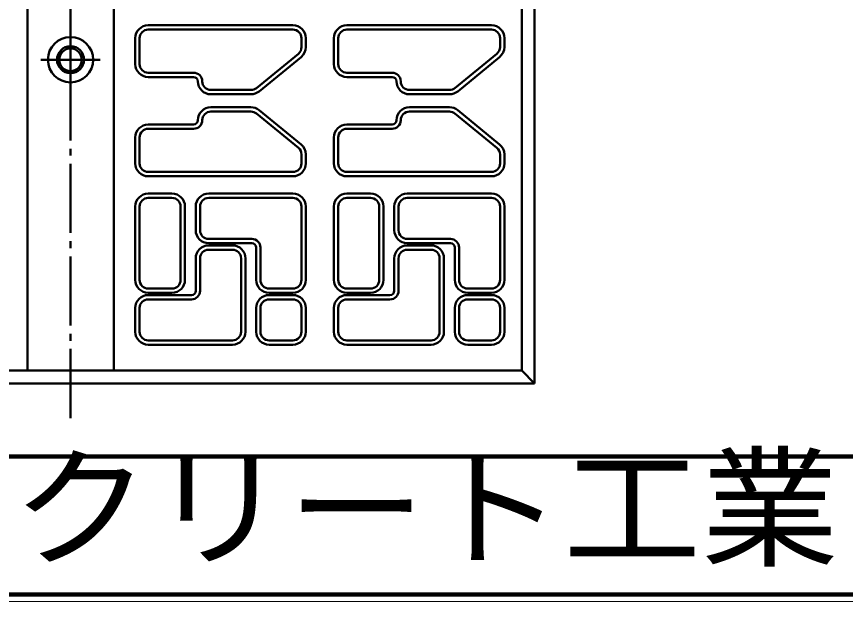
# Model space of a CAD drawing. Units: millimetres, scale not verified. Extents: x 100 to 4105, y 100 to 2870.
# Drawn here: x 717 to 1317, y 100 to 523 of the extents above; entities that cross this region are included whole.
import ezdxf
from ezdxf.enums import TextEntityAlignment as Align

# ---------------------------------------------------------------- set-up
doc = ezdxf.new("R2010")
doc.units = ezdxf.units.MM
doc.header["$LTSCALE"] = 5
doc.linetypes.add('USER1', pattern=[13.4, 10, -1.2, 1, -1.2])
doc.layers.add('V-nasSTD', color=7, linetype='Continuous', lineweight=50)
doc.styles.add('ＭＳ ゴシック', font='')
doc.styles.get('ＭＳ ゴシック').set_extended_font_data('MS Gothic')

msp = doc.modelspace()

# ---------------------------------------------------------------- linework, layer by layer
at = {"layer": 'V-nasSTD', "linetype": 'USER1'}
for p, q in [((755.674, 232.725), (755.674, 1837.413)), ((755.674, 513.506), (755.674, 470.694)), ((734.267, 492.1), (777.08, 492.1))]:
    msp.add_line(p, q, dxfattribs=at)
at = {"layer": 'V-nasSTD'}
for p, q in [((1091.611, 257.725), (1091.611, 1812.413)), ((724.424, 267.1), (724.424, 1803.038)), ((786.924, 267.1), (786.924, 1803.038)), ((1082.236, 267.1), (1082.236, 1803.038)), ((916.611, 517.1), (811.924, 517.1)), ((1060.361, 517.1), (955.674, 517.1)), ((916.611, 513.975), (811.924, 513.975)), ((1060.361, 513.975), (955.674, 513.975)), ((802.549, 507.725), (802.549, 488.975)), ((805.674, 507.725), (805.674, 488.975)), ((922.861, 501.312), (922.861, 507.725)), ((925.986, 507.725), (925.986, 501.312)), ((946.299, 507.725), (946.299, 488.975)), ((949.424, 507.725), (949.424, 488.975)), ((1066.611, 501.312), (1066.611, 507.725)), ((1069.736, 507.725), (1069.736, 501.312)), ((920.569, 496.475), (890.213, 471.638)), ((922.548, 494.056), (892.192, 469.219)), ((1064.319, 496.475), (1033.963, 471.638)), ((1066.298, 494.056), (1035.942, 469.219)), ((811.924, 482.725), (844.736, 482.725)), ((955.674, 482.725), (988.486, 482.725)), ((811.924, 479.6), (844.736, 479.6)), ((955.674, 479.6), (988.486, 479.6)), ((886.255, 470.225), (857.236, 470.225)), ((1030.005, 470.225), (1000.986, 470.225)), ((886.255, 467.1), (857.236, 467.1)), ((1030.005, 467.1), (1000.986, 467.1)), ((857.236, 457.725), (886.255, 457.725)), ((1000.986, 457.725), (1030.005, 457.725)), ((886.255, 454.6), (857.236, 454.6)), ((890.213, 453.187), (920.569, 428.351)), ((892.192, 455.606), (922.548, 430.769)), ((1030.005, 454.6), (1000.986, 454.6)), ((1033.963, 453.187), (1064.319, 428.351)), ((1035.942, 455.606), (1066.298, 430.769)), ((811.924, 445.225), (844.736, 445.225)), ((955.674, 445.225), (988.486, 445.225)), ((811.924, 442.1), (844.736, 442.1)), ((955.674, 442.1), (988.486, 442.1)), ((802.549, 435.85), (802.549, 417.1)), ((805.674, 435.85), (805.674, 417.1)), ((946.299, 435.85), (946.299, 417.1)), ((949.424, 435.85), (949.424, 417.1)), ((922.861, 417.1), (922.861, 423.513)), ((925.986, 423.513), (925.986, 417.1)), ((1066.611, 417.1), (1066.611, 423.513)), ((1069.736, 423.513), (1069.736, 417.1)), ((916.611, 410.85), (811.924, 410.85)), ((1060.361, 410.85), (955.674, 410.85)), ((916.611, 407.725), (811.924, 407.725)), ((1060.361, 407.725), (955.674, 407.725)), ((829.111, 395.225), (811.924, 395.225)), ((829.111, 392.1), (811.924, 392.1)), ((916.611, 395.225), (855.674, 395.225)), ((916.611, 392.1), (855.674, 392.1)), ((972.861, 395.225), (955.674, 395.225)), ((972.861, 392.1), (955.674, 392.1)), ((1060.361, 395.225), (999.424, 395.225)), ((1060.361, 392.1), (999.424, 392.1)), ((802.549, 332.725), (802.549, 385.85)), ((805.674, 385.85), (805.674, 332.725)), ((835.361, 332.725), (835.361, 385.85)), ((838.486, 332.725), (838.486, 385.85)), ((846.299, 385.85), (846.299, 368.663)), ((849.424, 385.85), (849.424, 368.663)), ((922.861, 332.725), (922.861, 385.85)), ((925.986, 332.725), (925.986, 385.85)), ((946.299, 332.725), (946.299, 385.85)), ((949.424, 385.85), (949.424, 332.725)), ((979.111, 332.725), (979.111, 385.85)), ((982.236, 332.725), (982.236, 385.85)), ((990.049, 385.85), (990.049, 368.663)), ((993.174, 385.85), (993.174, 368.663)), ((1066.611, 332.725), (1066.611, 385.85)), ((1069.736, 332.725), (1069.736, 385.85)), ((855.674, 362.413), (886.924, 362.413)), ((999.424, 362.413), (1030.674, 362.413)), ((855.674, 359.288), (886.924, 359.288)), ((872.861, 357.725), (855.674, 357.725)), ((872.861, 354.6), (855.674, 354.6)), ((890.049, 332.725), (890.049, 356.163)), ((893.174, 356.163), (893.174, 332.725)), ((999.424, 359.288), (1030.674, 359.288)), ((1016.611, 357.725), (999.424, 357.725)), ((1016.611, 354.6), (999.424, 354.6)), ((1033.799, 332.725), (1033.799, 356.163)), ((1036.924, 356.163), (1036.924, 332.725)), ((846.299, 324.913), (846.299, 348.35)), ((849.424, 348.35), (849.424, 324.913)), ((879.111, 295.225), (879.111, 348.35)), ((882.236, 295.225), (882.236, 348.35)), ((990.049, 324.913), (990.049, 348.35)), ((993.174, 348.35), (993.174, 324.913)), ((1022.861, 295.225), (1022.861, 348.35)), ((1025.986, 295.225), (1025.986, 348.35)), ((811.924, 326.475), (829.111, 326.475)), ((899.424, 326.475), (916.611, 326.475)), ((955.674, 326.475), (972.861, 326.475)), ((1043.174, 326.475), (1060.361, 326.475)), ((829.111, 323.35), (811.924, 323.35)), ((811.924, 321.788), (843.174, 321.788)), ((811.924, 318.663), (843.174, 318.663)), ((916.611, 323.35), (899.424, 323.35)), ((916.611, 321.788), (899.424, 321.788)), ((916.611, 318.663), (899.424, 318.663)), ((972.861, 323.35), (955.674, 323.35)), ((955.674, 321.788), (986.924, 321.788)), ((955.674, 318.663), (986.924, 318.663)), ((1060.361, 323.35), (1043.174, 323.35)), ((1060.361, 321.788), (1043.174, 321.788)), ((1060.361, 318.663), (1043.174, 318.663)), ((802.549, 295.225), (802.549, 312.413)), ((805.674, 312.413), (805.674, 295.225)), ((890.049, 295.225), (890.049, 312.413)), ((893.174, 312.413), (893.174, 295.225)), ((922.861, 295.225), (922.861, 312.413)), ((925.986, 295.225), (925.986, 312.413)), ((946.299, 295.225), (946.299, 312.413)), ((949.424, 312.413), (949.424, 295.225)), ((1033.799, 295.225), (1033.799, 312.413)), ((1036.924, 312.413), (1036.924, 295.225)), ((1066.611, 295.225), (1066.611, 312.413)), ((1069.736, 295.225), (1069.736, 312.413)), ((811.924, 288.975), (872.861, 288.975)), ((899.424, 288.975), (916.611, 288.975)), ((955.674, 288.975), (1016.611, 288.975)), ((1043.174, 288.975), (1060.361, 288.975)), ((872.861, 285.85), (811.924, 285.85)), ((916.611, 285.85), (899.424, 285.85)), ((1016.611, 285.85), (955.674, 285.85)), ((1060.361, 285.85), (1043.174, 285.85)), ((429.111, 267.1), (1082.236, 267.1)), ((1091.611, 257.725), (1082.236, 267.1)), ((419.736, 257.725), (1091.611, 257.725))]:
    msp.add_line(p, q, dxfattribs=at)
at = {"layer": 'V-nasSTD', "lineweight": 100}
for p, q in [((105, 205), (4100, 205)), ((105, 105), (4100, 105))]:
    msp.add_line(p, q, dxfattribs=at)
at = {"layer": 'V-nasSTD', "lineweight": 13}
msp.add_lwpolyline([(100, 100), (100, 2870), (4105, 2870), (4105, 100)], close=True, dxfattribs=at)
at = {"layer": 'V-nasSTD'}
for radius in [16.406, 9.766, 8.203]:
    msp.add_circle((755.674, 492.1), radius, dxfattribs=at)
for centre, radius, start, end in [((811.924, 507.725), 9.375, 90, 180), ((916.611, 507.725), 9.375, 0, 90), ((955.674, 507.725), 9.375, 90, 180), ((1060.361, 507.725), 9.375, 0, 90), ((811.924, 507.725), 6.25, 90, 180), ((916.611, 507.725), 6.25, 0, 90), ((955.674, 507.725), 6.25, 90, 180), ((1060.361, 507.725), 6.25, 0, 90), ((916.611, 501.312), 6.25, 309.28941, 0), ((916.611, 501.312), 9.375, 309.28941, 0), ((1060.361, 501.312), 6.25, 309.28941, 0), ((1060.361, 501.312), 9.375, 309.28941, 0), ((811.924, 488.975), 9.375, 180, 270), ((811.924, 488.975), 6.25, 180, 270), ((955.674, 488.975), 9.375, 180, 270), ((955.674, 488.975), 6.25, 180, 270), ((844.736, 476.475), 6.25, 0, 90), ((988.486, 476.475), 6.25, 0, 90), ((844.736, 476.475), 3.125, 0, 90), ((857.236, 476.475), 9.375, 180, 270), ((857.236, 476.475), 6.25, 180, 270), ((988.486, 476.475), 3.125, 0, 90), ((1000.986, 476.475), 9.375, 180, 270), ((1000.986, 476.475), 6.25, 180, 270), ((886.255, 476.475), 6.25, 270, 309.28941), ((886.255, 476.475), 9.375, 270, 309.28941), ((1030.005, 476.475), 6.25, 270, 309.28941), ((1030.005, 476.475), 9.375, 270, 309.28941), ((857.236, 448.35), 9.375, 90, 180), ((886.255, 448.35), 9.375, 50.71059, 90), ((1000.986, 448.35), 9.375, 90, 180), ((1030.005, 448.35), 9.375, 50.71059, 90), ((857.236, 448.35), 6.25, 90, 180), ((886.255, 448.35), 6.25, 50.71059, 90), ((1000.986, 448.35), 6.25, 90, 180), ((1030.005, 448.35), 6.25, 50.71059, 90), ((811.924, 435.85), 9.375, 90, 180), ((844.736, 448.35), 6.25, 270, 0), ((844.736, 448.35), 3.125, 270, 0), ((955.674, 435.85), 9.375, 90, 180), ((988.486, 448.35), 6.25, 270, 0), ((988.486, 448.35), 3.125, 270, 0), ((811.924, 435.85), 6.25, 90, 180), ((955.674, 435.85), 6.25, 90, 180), ((916.611, 423.513), 6.25, 0, 50.71059), ((916.611, 423.513), 9.375, 0, 50.71059), ((1060.361, 423.513), 6.25, 0, 50.71059), ((1060.361, 423.513), 9.375, 0, 50.71059), ((811.924, 417.1), 9.375, 180, 270), ((811.924, 417.1), 6.25, 180, 270), ((916.611, 417.1), 6.25, 270, 0), ((916.611, 417.1), 9.375, 270, 0), ((955.674, 417.1), 9.375, 180, 270), ((955.674, 417.1), 6.25, 180, 270), ((1060.361, 417.1), 6.25, 270, 0), ((1060.361, 417.1), 9.375, 270, 0), ((811.924, 385.85), 9.375, 90, 180), ((811.924, 385.85), 6.25, 90, 180), ((829.111, 385.85), 9.375, 0, 90), ((829.111, 385.85), 6.25, 0, 90), ((855.674, 385.85), 9.375, 90, 180), ((855.674, 385.85), 6.25, 90, 180), ((916.611, 385.85), 9.375, 0, 90), ((916.611, 385.85), 6.25, 0, 90), ((955.674, 385.85), 9.375, 90, 180), ((955.674, 385.85), 6.25, 90, 180), ((972.861, 385.85), 9.375, 0, 90), ((972.861, 385.85), 6.25, 0, 90), ((999.424, 385.85), 9.375, 90, 180), ((999.424, 385.85), 6.25, 90, 180), ((1060.361, 385.85), 9.375, 0, 90), ((1060.361, 385.85), 6.25, 0, 90), ((855.674, 368.663), 9.375, 180, 270), ((855.674, 368.663), 6.25, 180, 270), ((999.424, 368.663), 9.375, 180, 270), ((999.424, 368.663), 6.25, 180, 270), ((886.924, 356.163), 6.25, 0, 90), ((1030.674, 356.163), 6.25, 0, 90), ((855.674, 348.35), 9.375, 90, 180), ((855.674, 348.35), 6.25, 90, 180), ((872.861, 348.35), 9.375, 0, 90), ((872.861, 348.35), 6.25, 0, 90), ((886.924, 356.163), 3.125, 0, 90), ((999.424, 348.35), 9.375, 90, 180), ((999.424, 348.35), 6.25, 90, 180), ((1016.611, 348.35), 9.375, 0, 90), ((1016.611, 348.35), 6.25, 0, 90), ((1030.674, 356.163), 3.125, 0, 90), ((811.924, 332.725), 9.375, 180, 270), ((811.924, 332.725), 6.25, 180, 270), ((829.111, 332.725), 6.25, 270, 0), ((829.111, 332.725), 9.375, 270, 0), ((899.424, 332.725), 9.375, 180, 270), ((899.424, 332.725), 6.25, 180, 270), ((916.611, 332.725), 6.25, 270, 0), ((916.611, 332.725), 9.375, 270, 0), ((955.674, 332.725), 9.375, 180, 270), ((955.674, 332.725), 6.25, 180, 270), ((972.861, 332.725), 6.25, 270, 0), ((972.861, 332.725), 9.375, 270, 0), ((1043.174, 332.725), 9.375, 180, 270), ((1043.174, 332.725), 6.25, 180, 270), ((1060.361, 332.725), 6.25, 270, 0), ((1060.361, 332.725), 9.375, 270, 0), ((843.174, 324.913), 6.25, 270, 0), ((843.174, 324.913), 3.125, 270, 0), ((986.924, 324.913), 6.25, 270, 0), ((986.924, 324.913), 3.125, 270, 0), ((811.924, 312.413), 9.375, 90, 180), ((811.924, 312.413), 6.25, 90, 180), ((899.424, 312.413), 9.375, 90, 180), ((899.424, 312.413), 6.25, 90, 180), ((916.611, 312.413), 9.375, 0, 90), ((916.611, 312.413), 6.25, 0, 90), ((955.674, 312.413), 9.375, 90, 180), ((955.674, 312.413), 6.25, 90, 180), ((1043.174, 312.413), 9.375, 90, 180), ((1043.174, 312.413), 6.25, 90, 180), ((1060.361, 312.413), 9.375, 0, 90), ((1060.361, 312.413), 6.25, 0, 90), ((811.924, 295.225), 9.375, 180, 270), ((811.924, 295.225), 6.25, 180, 270), ((872.861, 295.225), 6.25, 270, 0), ((872.861, 295.225), 9.375, 270, 0), ((899.424, 295.225), 9.375, 180, 270), ((899.424, 295.225), 6.25, 180, 270), ((916.611, 295.225), 6.25, 270, 0), ((916.611, 295.225), 9.375, 270, 0), ((955.674, 295.225), 9.375, 180, 270), ((955.674, 295.225), 6.25, 180, 270), ((1016.611, 295.225), 6.25, 270, 0), ((1016.611, 295.225), 9.375, 270, 0), ((1043.174, 295.225), 9.375, 180, 270), ((1043.174, 295.225), 6.25, 180, 270), ((1060.361, 295.225), 6.25, 270, 0), ((1060.361, 295.225), 9.375, 270, 0)]:
    msp.add_arc(centre, radius, start, end, dxfattribs=at)

# ---------------------------------------------------------------- texts
at = {"layer": 'V-nasSTD', "style": 'ＭＳ ゴシック', "width": 1.05}
msp.add_text('(株)船生コンクリート工業', height=69.65, dxfattribs=at).set_placement((115, 202.5), align=Align.TOP_LEFT)

doc.saveas('drawing.dxf')
